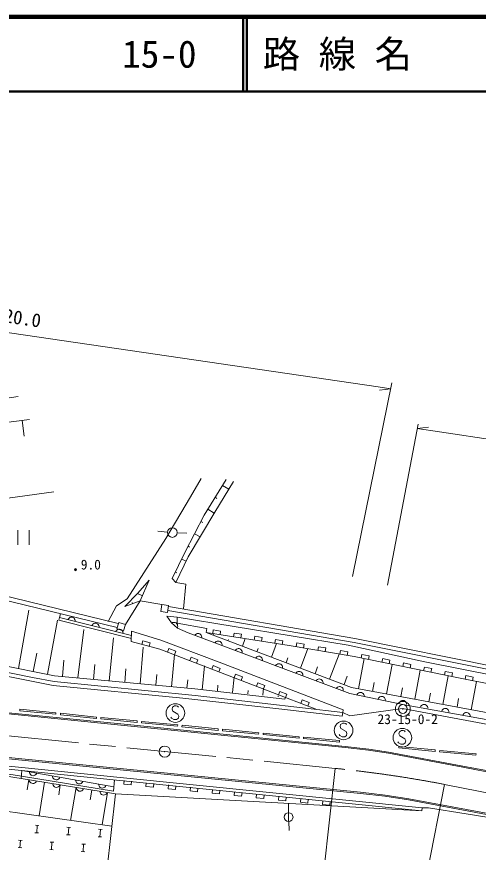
# Model space of a CAD drawing. Units: millimetres, scale not verified. Extents: x 40000 to 680000, y 20000 to 380000.
# Drawn here: x 147391 to 209260, y 268088 to 380000 of the extents above; entities that cross this region are included whole.
import ezdxf
from ezdxf.enums import TextEntityAlignment as Align

# ---------------------------------------------------------------- set-up
doc = ezdxf.new("R2010")
doc.units = ezdxf.units.MM
doc.header["$LTSCALE"] = 1000
doc.linetypes.add('CHAIN', pattern=[18.5, 12, -1.5, 3.5, -1.5])
for name, color, linetype, lineweight in [('M-BGD', 7, 'Continuous', 13), ('M-BGD-EXST', 7, 'Continuous', 13), ('M-BMK', 2, 'CHAIN', 13), ('M-BMK-SRVR', 3, 'Continuous', 13), ('M-STR-HTXT', 7, 'Continuous', 13), ('M-TTL', 2, 'Continuous', 140), ('M-TTL-LINE', 7, 'Continuous', 50)]:
    doc.layers.add(name, color=color, linetype=linetype, lineweight=lineweight)
doc.layers.add('M-TTL-TXT', color=7, linetype='Continuous')
doc.styles.add('ＭＳ ゴシック', font='')
doc.styles.get('ＭＳ ゴシック').set_extended_font_data('MS Gothic')

msp = doc.modelspace()

# ---------------------------------------------------------------- linework, layer by layer
at = {"layer": 'M-BGD'}
for p, q in [((72235, 317738), (147594, 329130)), ((128030, 323465), (149097, 326034)), ((148140, 325917), (148396, 323813)), ((170670, 315696), (172116, 318155)), ((175457, 318014), (172505, 313243)), ((173935, 313621), (176444, 317759)), ((174965, 317219), (175802, 316700)), ((152371, 316354), (140718, 314763)), ((167391, 310123), (170670, 315696)), ((173981, 315629), (174236, 315470)), ((170384, 307657), (173935, 313621)), ((172997, 314038), (173864, 313502)), ((160841, 298177), (103500, 312254)), ((160972, 298711), (103631, 312788)), ((172505, 313243), (169935, 308236)), ((172076, 312409), (172338, 312275)), ((147564, 311252), (147564, 309252)), ((149084, 309252), (149084, 311252)), ((162219, 302052), (167391, 310123)), ((167609, 310980), (166315, 311109)), ((168905, 310890), (170204, 310839)), ((171220, 310740), (171986, 310347)), ((170363, 309070), (170562, 308969)), ((169935, 308236), (168231, 304747)), ((168715, 304238), (170384, 307657)), ((169509, 307364), (170100, 307075)), ((168657, 305619), (168835, 305532)), ((163642, 302786), (165147, 304524)), ((165147, 304524), (163935, 301752)), ((168231, 304747), (168715, 304238)), ((164844, 303831), (164779, 303859)), ((170068, 303989), (168715, 304238)), ((169759, 300698), (170068, 303989)), ((161887, 301010), (163642, 302786)), ((164238, 302445), (163587, 302730)), ((159662, 298984), (160774, 301100)), ((160774, 301100), (162219, 302052)), ((163935, 301752), (161887, 301010)), ((161963, 298603), (163935, 301752)), ((162911, 301381), (162858, 301527)), ((163935, 301752), (166861, 301270)), ((166696, 300355), (166832, 301275)), ((166832, 301275), (167727, 301142)), ((167727, 301142), (167591, 300223)), ((147651, 292691), (149010, 300524)), ((153136, 299548), (153252, 300040)), ((167591, 300223), (166696, 300355)), ((167631, 300461), (192630, 296198)), ((167723, 301003), (192730, 296738)), ((151512, 291923), (152845, 299157)), ((153136, 299548), (153039, 299160)), ((153039, 299160), (162757, 296732)), ((153136, 299548), (162764, 297143)), ((154323, 299375), (154255, 299269)), ((154406, 299458), (154323, 299375)), ((154527, 299531), (154406, 299458)), ((154639, 299564), (154527, 299531)), ((154765, 299574), (154639, 299564)), ((154920, 299535), (154765, 299574)), ((155027, 299468), (154920, 299535)), ((155109, 299385), (155027, 299468)), ((155182, 299264), (155109, 299385)), ((155216, 299152), (155182, 299264)), ((155226, 299026), (155216, 299152)), ((160809, 297997), (161077, 298874)), ((161077, 298874), (161963, 298603)), ((168916, 299586), (167526, 299707)), ((167526, 299707), (168130, 298804)), ((168264, 298845), (168154, 298782)), ((168376, 298879), (168264, 298845)), ((168517, 298886), (168376, 298879)), ((168631, 298863), (168517, 298886)), ((168747, 298813), (168631, 298863)), ((168866, 298706), (168747, 298813)), ((168886, 298792), (168916, 299586)), ((191828, 295834), (168916, 299586)), ((155606, 291436), (156380, 297917)), ((157533, 298573), (157465, 298467)), ((157615, 298656), (157533, 298573)), ((157736, 298729), (157615, 298656)), ((157848, 298763), (157736, 298729)), ((157974, 298772), (157848, 298763)), ((158129, 298734), (157974, 298772)), ((158236, 298666), (158129, 298734)), ((158319, 298583), (158236, 298666)), ((158391, 298462), (158319, 298583)), ((158425, 298351), (158391, 298462)), ((158435, 298224), (158425, 298351)), ((160742, 297772), (160674, 297665)), ((160825, 297854), (160742, 297772)), ((161695, 297727), (160809, 297997)), ((160946, 297927), (160825, 297854)), ((161057, 297961), (160946, 297927)), ((161184, 297971), (161057, 297961)), ((161339, 297932), (161184, 297971)), ((161445, 297864), (161339, 297932)), ((161528, 297782), (161445, 297864)), ((161601, 297660), (161528, 297782)), ((161963, 298603), (161695, 297727)), ((162774, 297709), (162750, 296310)), ((166692, 296485), (162774, 297709)), ((168130, 298804), (168921, 298090)), ((168928, 298596), (168866, 298706)), ((172871, 298073), (168886, 298792)), ((168897, 298112), (168947, 298228)), ((168921, 298090), (170372, 297480)), ((168962, 298484), (168928, 298596)), ((168947, 298228), (168970, 298343)), ((168970, 298343), (168962, 298484)), ((172768, 297519), (172871, 298073)), ((173740, 297874), (173664, 297380)), ((174728, 297721), (173740, 297874)), ((174652, 297227), (174728, 297721)), ((117880, 297295), (152273, 290418)), ((159777, 291043), (160350, 296818)), ((161635, 297549), (161601, 297660)), ((161644, 297423), (161635, 297549)), ((170372, 297480), (192047, 289349)), ((171338, 297245), (171259, 297147)), ((171430, 297318), (171338, 297245)), ((171558, 297377), (171430, 297318)), ((171673, 297398), (171558, 297377)), ((171799, 297393), (171673, 297398)), ((171949, 297337), (171799, 297393)), ((172048, 297257), (171949, 297337)), ((172120, 297166), (172048, 297257)), ((172179, 297037), (172120, 297166)), ((172200, 296922), (172179, 297037)), ((172195, 296796), (172200, 296922)), ((183888, 295795), (172768, 297519)), ((172768, 297519), (192255, 290172)), ((173742, 297152), (173819, 297356)), ((175691, 296417), (175760, 296601)), ((176520, 297443), (176444, 296949)), ((177509, 297290), (176520, 297443)), ((177432, 296796), (177509, 297290)), ((177639, 295682), (178025, 296704)), ((179301, 297012), (179224, 296518)), ((180289, 296859), (179301, 297012)), ((180212, 296365), (180289, 296859)), ((182081, 296581), (182004, 296087)), ((183069, 296428), (182081, 296581)), ((192730, 296738), (217261, 291792)), ((149527, 291501), (126053, 296213)), ((133171, 295572), (152478, 291731)), ((162750, 296310), (166572, 295304)), ((163947, 290650), (164343, 295575)), ((164305, 296417), (164177, 295934)), ((165272, 296163), (164305, 296417)), ((165144, 295679), (165272, 296163)), ((174522, 293571), (166692, 296485)), ((174048, 296229), (173968, 296131)), ((174139, 296302), (174048, 296229)), ((174268, 296360), (174139, 296302)), ((174382, 296381), (174268, 296360)), ((174509, 296377), (174382, 296381)), ((174659, 296320), (174509, 296377)), ((174757, 296241), (174659, 296320)), ((174830, 296150), (174757, 296241)), ((174888, 296021), (174830, 296150)), ((174909, 295906), (174888, 296021)), ((174904, 295780), (174909, 295906)), ((181537, 294213), (182230, 296052)), ((182992, 295934), (183069, 296428)), ((192641, 294292), (183888, 295795)), ((184939, 296122), (184854, 295629)), ((185924, 295952), (184939, 296122)), ((185840, 295460), (185924, 295952)), ((187856, 295621), (187772, 295128)), ((188842, 295452), (187856, 295621)), ((188757, 294959), (188842, 295452)), ((202088, 293615), (191828, 295834)), ((192630, 296198), (217157, 291252)), ((149582, 292307), (150073, 294776)), ((166572, 295304), (183437, 288826)), ((167775, 295377), (167596, 294910)), ((168709, 295018), (167775, 295377)), ((168118, 290256), (168525, 294568)), ((168529, 294551), (168709, 295018)), ((176757, 295213), (176677, 295115)), ((176848, 295285), (176757, 295213)), ((176977, 295344), (176848, 295285)), ((177092, 295365), (176977, 295344)), ((177218, 295360), (177092, 295365)), ((177368, 295304), (177218, 295360)), ((177466, 295224), (177368, 295304)), ((177539, 295133), (177466, 295224)), ((177597, 295004), (177539, 295133)), ((177618, 294890), (177597, 295004)), ((177614, 294763), (177618, 294890)), ((179588, 294947), (179750, 295377)), ((179801, 294349), (179687, 294328)), ((179928, 294344), (179801, 294349)), ((180077, 294288), (179928, 294344)), ((185434, 292743), (186421, 295360)), ((189332, 291274), (190602, 294642)), ((190774, 295120), (190689, 294627)), ((191759, 294951), (190774, 295120)), ((191675, 294458), (191759, 294951)), ((193648, 294597), (193548, 294107)), ((194628, 294398), (193648, 294597)), ((194528, 293908), (194628, 294398)), ((153520, 291632), (153725, 293803)), ((157691, 291239), (157878, 293220)), ((170756, 294230), (170577, 293764)), ((171690, 293871), (170756, 294230)), ((171510, 293405), (171690, 293871)), ((191160, 287165), (174522, 293571)), ((179466, 294197), (179387, 294098)), ((179558, 294269), (179466, 294197)), ((179687, 294328), (179558, 294269)), ((180176, 294208), (180077, 294288)), ((180248, 294117), (180176, 294208)), ((180307, 293988), (180248, 294117)), ((180328, 293873), (180307, 293988)), ((180323, 293747), (180328, 293873)), ((182267, 293253), (182176, 293180)), ((182396, 293311), (182267, 293253)), ((182511, 293332), (182396, 293311)), ((182637, 293328), (182511, 293332)), ((182787, 293271), (182637, 293328)), ((182885, 293192), (182787, 293271)), ((183486, 293478), (183739, 294150)), ((206615, 291447), (192641, 294292)), ((193198, 289995), (193950, 294025)), ((196443, 294028), (196343, 293538)), ((197423, 293829), (196443, 294028)), ((196973, 289291), (197713, 293259)), ((197323, 293339), (197423, 293829)), ((199238, 293459), (199138, 292969)), ((200218, 293259), (199238, 293459)), ((200118, 292770), (200218, 293259)), ((218941, 290262), (202088, 293615)), ((161862, 290846), (162031, 292637)), ((172262, 289867), (172559, 293048)), ((173738, 293084), (173558, 292617)), ((174671, 292725), (173738, 293084)), ((174491, 292258), (174671, 292725)), ((182176, 293180), (182096, 293082)), ((182958, 293101), (182885, 293192)), ((183016, 292972), (182958, 293101)), ((183037, 292857), (183016, 292972)), ((183033, 292731), (183037, 292857)), ((184885, 292164), (184806, 292066)), ((184977, 292236), (184885, 292164)), ((185105, 292295), (184977, 292236)), ((185220, 292316), (185105, 292295)), ((185346, 292311), (185220, 292316)), ((185496, 292255), (185346, 292311)), ((185595, 292176), (185496, 292255)), ((185667, 292084), (185595, 292176)), ((187383, 292008), (187721, 292906)), ((200748, 288587), (201477, 292493)), ((202033, 292890), (201933, 292400)), ((203013, 292690), (202033, 292890)), ((202913, 292200), (203013, 292690)), ((204828, 292321), (204728, 291831)), ((205808, 292121), (204828, 292321)), ((205708, 291631), (205808, 292121)), ((152407, 290981), (149527, 291501)), ((171297, 289077), (152407, 290981)), ((152478, 291731), (171246, 289962)), ((166033, 290453), (166171, 291914)), ((170204, 290060), (170309, 291183)), ((176326, 289488), (176518, 291555)), ((176719, 291938), (176539, 291471)), ((177652, 291579), (176719, 291938)), ((177473, 291112), (177652, 291579)), ((185726, 291955), (185667, 292084)), ((185747, 291841), (185726, 291955)), ((185742, 291714), (185747, 291841)), ((187595, 291148), (187515, 291049)), ((187686, 291220), (187595, 291148)), ((187815, 291279), (187686, 291220)), ((187929, 291300), (187815, 291279)), ((188056, 291295), (187929, 291300)), ((188206, 291239), (188056, 291295)), ((188304, 291159), (188206, 291239)), ((188376, 291068), (188304, 291159)), ((188435, 290939), (188376, 291068)), ((191280, 290539), (191704, 291662)), ((204522, 287882), (205240, 291727)), ((217684, 289222), (206615, 291447)), ((207607, 291757), (207509, 291267)), ((208588, 291560), (207607, 291757)), ((208489, 291070), (208588, 291560)), ((152273, 290418), (169671, 288715)), ((171246, 289962), (183326, 288612)), ((174294, 289678), (174367, 290465)), ((179700, 290791), (179520, 290325)), ((180633, 290432), (179700, 290791)), ((180389, 289110), (180478, 290063)), ((180454, 289966), (180633, 290432)), ((188456, 290824), (188435, 290939)), ((188451, 290698), (188456, 290824)), ((190304, 290131), (190224, 290033)), ((190395, 290204), (190304, 290131)), ((190524, 290262), (190395, 290204)), ((190639, 290283), (190524, 290262)), ((190765, 290279), (190639, 290283)), ((190915, 290222), (190765, 290279)), ((191013, 290143), (190915, 290222)), ((191086, 290052), (191013, 290143)), ((191144, 289923), (191086, 290052)), ((191165, 289808), (191144, 289923)), ((192255, 290172), (213015, 286298)), ((195086, 289643), (195310, 290843)), ((198860, 288939), (199081, 290120)), ((208297, 287178), (209004, 290966)), ((180271, 288079), (171297, 289077)), ((178357, 289299), (178400, 289752)), ((182421, 288920), (182432, 289039)), ((182681, 289645), (182501, 289178)), ((183614, 289286), (182681, 289645)), ((183326, 288612), (183437, 288826)), ((183435, 288819), (183614, 289286)), ((183437, 288826), (187625, 287208)), ((191161, 289682), (191165, 289808)), ((192047, 289349), (199364, 287856)), ((193040, 289284), (192978, 289173)), ((193117, 289371), (193040, 289284)), ((193234, 289450), (193117, 289371)), ((193344, 289491), (193234, 289450)), ((193469, 289508), (193344, 289491)), ((193626, 289478), (193469, 289508)), ((193737, 289416), (193626, 289478)), ((193824, 289339), (193737, 289416)), ((193903, 289222), (193824, 289339)), ((193944, 289112), (193903, 289222)), ((193961, 288987), (193944, 289112)), ((195884, 288745), (195823, 288635)), ((195962, 288832), (195884, 288745)), ((196079, 288912), (195962, 288832)), ((196188, 288952), (196079, 288912)), ((196313, 288969), (196188, 288952)), ((196471, 288940), (196313, 288969)), ((196581, 288878), (196471, 288940)), ((196668, 288801), (196581, 288878)), ((196748, 288684), (196668, 288801)), ((202635, 288235), (202852, 289397)), ((161334, 285135), (135335, 287712)), ((161349, 285284), (135350, 287862)), ((169671, 288715), (172479, 288407)), ((172479, 288407), (182547, 287299)), ((191096, 286796), (180271, 288079)), ((185662, 288499), (185483, 288032)), ((186595, 288140), (185662, 288499)), ((186416, 287673), (186595, 288140)), ((196788, 288574), (196748, 288684)), ((196805, 288449), (196788, 288574)), ((198729, 288207), (198667, 288097)), ((198806, 288294), (198729, 288207)), ((198923, 288374), (198806, 288294)), ((199032, 288414), (198923, 288374)), ((199158, 288431), (199032, 288414)), ((199315, 288402), (199158, 288431)), ((199425, 288340), (199315, 288402)), ((199364, 287856), (211958, 285582)), ((199513, 288262), (199425, 288340)), ((199592, 288146), (199513, 288262)), ((199633, 288036), (199592, 288146)), ((199650, 287911), (199633, 288036)), ((201573, 287669), (201511, 287559)), ((201651, 287756), (201573, 287669)), ((201767, 287836), (201651, 287756)), ((201877, 287876), (201767, 287836)), ((202002, 287893), (201877, 287876)), ((202159, 287863), (202002, 287893)), ((202270, 287802), (202159, 287863)), ((202357, 287724), (202270, 287802)), ((202437, 287607), (202357, 287724)), ((206410, 287530), (206623, 288675)), ((147812, 287238), (147792, 287039)), ((152635, 286566), (147792, 287039)), ((152655, 286765), (147812, 287238)), ((152655, 286765), (152635, 286566)), ((153283, 286714), (153262, 286515)), ((158088, 286003), (153262, 286515)), ((158109, 286202), (153283, 286714)), ((182547, 287299), (191021, 286320)), ((191021, 286320), (191096, 286796)), ((191096, 286796), (191160, 287165)), ((191096, 286796), (192038, 286361)), ((199114, 287362), (192038, 286361)), ((212137, 284926), (199114, 287362)), ((202477, 287498), (202437, 287607)), ((202494, 287373), (202477, 287498)), ((204417, 287131), (204356, 287020)), ((204495, 287218), (204417, 287131)), ((204612, 287298), (204495, 287218)), ((204721, 287338), (204612, 287298)), ((204847, 287355), (204721, 287338)), ((205004, 287325), (204847, 287355)), ((205114, 287264), (205004, 287325)), ((205201, 287186), (205114, 287264)), ((205281, 287069), (205201, 287186)), ((205321, 286960), (205281, 287069)), ((205338, 286834), (205321, 286960)), ((207262, 286593), (207200, 286482)), ((207339, 286680), (207262, 286593)), ((207456, 286759), (207339, 286680)), ((207566, 286800), (207456, 286759)), ((207691, 286817), (207566, 286800)), ((207848, 286787), (207691, 286817)), ((207959, 286725), (207848, 286787)), ((208046, 286648), (207959, 286725)), ((208125, 286531), (208046, 286648)), ((208166, 286422), (208125, 286531)), ((158109, 286202), (158088, 286003)), ((158686, 286162), (158666, 285963)), ((163518, 285475), (158666, 285963)), ((163538, 285674), (158686, 286162)), ((163538, 285674), (163518, 285475)), ((164121, 285623), (164103, 285423)), ((168950, 284964), (164103, 285423)), ((168969, 285163), (164121, 285623)), ((208183, 286296), (208166, 286422)), ((191421, 282122), (161334, 285135)), ((191437, 282271), (161349, 285284)), ((168969, 285163), (168950, 284964)), ((169549, 285097), (169529, 284898)), ((174381, 284414), (169529, 284898)), ((174401, 284613), (169549, 285097)), ((174401, 284613), (174381, 284414)), ((174991, 284561), (174972, 284362)), ((179817, 283896), (174972, 284362)), ((179836, 284095), (174991, 284561)), ((179836, 284095), (179817, 283896)), ((180432, 284051), (180412, 283852)), ((185250, 283371), (180412, 283852)), ((185270, 283570), (180432, 284051)), ((185270, 283570), (185250, 283371)), ((185831, 283513), (185812, 283314)), ((190655, 282854), (185812, 283314)), ((190674, 283053), (185831, 283513)), ((193471, 275973), (124604, 282753)), ((193487, 276122), (124618, 282902)), ((190674, 283053), (190655, 282854)), ((194564, 281761), (191421, 282122)), ((194584, 281910), (191437, 282271)), ((198629, 282255), (198610, 282056)), ((203473, 281597), (198610, 282056)), ((203491, 281797), (198629, 282255)), ((148087, 279450), (131294, 281129)), ((197213, 281343), (194564, 281761)), ((197239, 281491), (194584, 281910)), ((207176, 279476), (197213, 281343)), ((207204, 279623), (197239, 281491)), ((203491, 281797), (203473, 281597)), ((204097, 281730), (204079, 281530)), ((208938, 281090), (204079, 281530)), ((208956, 281289), (204097, 281730)), ((208956, 281289), (208938, 281090)), ((148047, 279052), (131253, 280731)), ((147969, 277988), (132089, 280498)), ((148016, 278285), (134738, 280383)), ((102487, 279770), (160136, 271574)), ((147969, 277988), (148097, 279047)), ((160775, 277763), (148047, 279052)), ((160815, 278161), (148087, 279450)), ((160408, 276842), (148094, 279044)), ((149100, 278864), (149118, 278739)), ((149118, 278739), (149159, 278630)), ((150024, 278577), (150084, 278688)), ((220536, 276944), (207176, 279476)), ((220564, 277091), (207204, 279623)), ((147969, 277988), (160615, 275911)), ((148018, 278285), (160351, 276258)), ((149023, 277815), (148798, 276449)), ((149056, 277810), (149076, 277685)), ((149076, 277685), (149119, 277577)), ((149119, 277577), (149202, 277462)), ((149159, 278630), (149240, 278514)), ((149240, 278514), (149328, 278437)), ((149328, 278437), (149439, 278377)), ((149439, 278377), (149597, 278349)), ((149597, 278349), (149722, 278367)), ((149722, 278367), (149831, 278408)), ((149831, 278408), (149947, 278489)), ((149947, 278489), (150024, 278577)), ((149984, 277536), (150043, 277648)), ((152190, 278311), (152208, 278186)), ((152208, 278186), (152250, 278077)), ((152250, 278077), (152331, 277961)), ((152331, 277961), (152419, 277885)), ((152419, 277885), (152530, 277824)), ((152530, 277824), (152687, 277796)), ((152687, 277796), (152812, 277814)), ((152812, 277814), (152921, 277856)), ((152921, 277856), (153037, 277936)), ((153037, 277936), (153114, 278024)), ((153114, 278024), (153174, 278135)), ((155280, 277759), (155299, 277634)), ((155299, 277634), (155340, 277525)), ((156204, 277472), (156265, 277583)), ((160351, 276258), (160520, 277789)), ((201688, 273642), (160775, 277763)), ((201728, 274040), (160815, 278161)), ((161806, 277707), (161755, 277209)), ((162749, 277107), (162800, 277605)), ((149202, 277462), (149291, 277386)), ((149291, 277386), (149403, 277327)), ((149403, 277327), (149560, 277301)), ((149560, 277301), (149685, 277321)), ((149685, 277321), (149794, 277364)), ((149794, 277364), (149909, 277447)), ((149909, 277447), (149984, 277536)), ((151130, 277469), (150390, 272959)), ((152218, 277291), (152238, 277166)), ((152238, 277166), (152281, 277057)), ((152281, 277057), (152363, 276942)), ((152363, 276942), (152452, 276867)), ((152452, 276867), (152564, 276808)), ((152564, 276808), (152722, 276782)), ((152722, 276782), (152847, 276802)), ((152847, 276802), (152955, 276845)), ((152955, 276845), (153070, 276928)), ((153238, 277123), (153018, 275784)), ((153070, 276928), (153145, 277017)), ((153145, 277017), (153204, 277128)), ((155346, 276777), (154620, 272358)), ((155340, 277525), (155421, 277409)), ((155379, 276771), (155399, 276646)), ((155399, 276646), (155442, 276538)), ((155421, 277409), (155509, 277332)), ((155442, 276538), (155525, 276423)), ((155509, 277332), (155620, 277271)), ((155525, 276423), (155613, 276348)), ((155620, 277271), (155778, 277243)), ((155778, 277243), (155903, 277262)), ((155903, 277262), (156012, 277303)), ((156012, 277303), (156128, 277384)), ((156128, 277384), (156204, 277472)), ((156231, 276408), (156307, 276497)), ((156307, 276497), (156366, 276609)), ((157453, 276430), (157238, 275119)), ((158371, 277206), (158389, 277081)), ((158389, 277081), (158431, 276972)), ((158431, 276972), (158511, 276856)), ((158511, 276856), (158599, 276779)), ((158599, 276779), (158710, 276719)), ((158710, 276719), (158868, 276691)), ((158868, 276691), (158993, 276709)), ((158993, 276709), (159102, 276750)), ((159102, 276750), (159218, 276831)), ((159218, 276831), (159295, 276919)), ((159295, 276919), (159355, 277030)), ((161755, 277209), (162749, 277107)), ((164764, 277404), (164713, 276906)), ((164713, 276906), (165708, 276805)), ((165708, 276805), (165758, 277302)), ((167722, 277101), (167671, 276604)), ((167671, 276604), (168666, 276502)), ((168666, 276502), (168717, 276999)), ((170680, 276798), (170629, 276301)), ((171624, 276199), (171675, 276696)), ((173638, 276495), (173587, 275998)), ((155613, 276348), (155725, 276289)), ((155725, 276289), (155883, 276263)), ((155883, 276263), (156008, 276283)), ((156008, 276283), (156117, 276326)), ((156117, 276326), (156231, 276408)), ((158540, 276252), (158561, 276127)), ((158561, 276127), (158603, 276019)), ((158603, 276019), (158686, 275904)), ((158686, 275904), (158775, 275828)), ((160615, 275911), (158724, 258784)), ((158775, 275828), (158887, 275769)), ((159561, 276084), (158850, 271756)), ((158887, 275769), (159045, 275743)), ((159045, 275743), (159170, 275763)), ((159170, 275763), (159278, 275806)), ((159278, 275806), (159393, 275889)), ((159393, 275889), (159468, 275978)), ((159468, 275978), (159527, 276090)), ((201688, 273642), (160615, 275911)), ((170629, 276301), (171624, 276199)), ((173587, 275998), (174582, 275896)), ((174582, 275896), (174633, 276393)), ((176596, 276192), (176545, 275695)), ((176545, 275695), (177540, 275593)), ((177540, 275593), (177591, 276090)), ((179554, 275889), (179503, 275392)), ((179503, 275392), (180498, 275290)), ((180498, 275290), (180549, 275787)), ((182513, 275586), (182462, 275089)), ((183456, 274987), (183507, 275485)), ((196740, 275595), (193471, 275973)), ((196760, 275743), (193487, 276122)), ((199924, 275102), (196740, 275595)), ((199949, 275250), (196760, 275743)), ((182462, 275089), (183456, 274987)), ((183826, 273394), (183826, 274594)), ((185471, 275284), (185420, 274786)), ((185420, 274786), (186415, 274684)), ((186415, 274684), (186465, 275182)), ((188429, 274981), (188378, 274483)), ((188378, 274483), (189373, 274381)), ((189373, 274381), (189424, 274879)), ((222049, 270985), (199924, 275102)), ((222077, 271133), (199949, 275250)), ((183826, 273394), (183826, 272194)), ((201728, 274040), (201688, 273642)), ((202595, 274053), (201728, 274040)), ((207644, 273224), (202595, 274053)), ((216897, 271734), (207644, 273224)), ((183847, 272194), (183888, 270995)), ((149893, 271700), (150373, 271671)), ((150133, 271686), (150071, 270688)), ((154128, 271437), (154607, 271407)), ((154367, 271422), (154305, 270424)), ((158362, 271174), (158841, 271144)), ((158602, 271159), (158540, 270161)), ((147645, 269715), (148124, 269685)), ((149831, 270702), (150310, 270673)), ((154066, 270439), (154545, 270409)), ((158300, 270176), (158779, 270146)), ((147582, 268717), (148062, 268687)), ((147884, 269700), (147822, 268702)), ((151879, 269452), (152358, 269422)), ((152119, 269437), (152056, 268439)), ((156113, 269188), (156593, 269158)), ((156353, 269173), (156291, 268175)), ((151817, 268453), (152296, 268424)), ((156051, 268190), (156530, 268160))]:
    msp.add_line(p, q, dxfattribs=at)
for centre, radius in [((168255, 310915), 650), ((155270, 305950), 150), ((155270, 305950), 90), ((155270, 305950), 30), ((183826, 272794), 600)]:
    msp.add_circle(centre, radius, dxfattribs=at)
at = {"layer": 'M-BGD-EXST'}
for p, q in [((168558, 287687), (168258, 287537)), ((168758, 287687), (168558, 287687)), ((168958, 287637), (168758, 287687)), ((169058, 287537), (168958, 287637)), ((168258, 287537), (168208, 287237)), ((168208, 287237), (168308, 286987)), ((168308, 286987), (169008, 286587)), ((169008, 286587), (169108, 286337)), ((168158, 286037), (168058, 286187)), ((168458, 285887), (168158, 286037)), ((168808, 285887), (168458, 285887)), ((169058, 286037), (168808, 285887)), ((169108, 286337), (169058, 286037)), ((190803, 285218), (190753, 284918)), ((190753, 284918), (190853, 284668)), ((191103, 285368), (190803, 285218)), ((190853, 284668), (191553, 284268)), ((191303, 285368), (191103, 285368)), ((191503, 285318), (191303, 285368)), ((191603, 285218), (191503, 285318)), ((191553, 284268), (191653, 284018)), ((198980, 284387), (198680, 284237)), ((199180, 284387), (198980, 284387)), ((199380, 284337), (199180, 284387)), ((199480, 284237), (199380, 284337)), ((190703, 283718), (190603, 283868)), ((191003, 283568), (190703, 283718)), ((191353, 283568), (191003, 283568)), ((191603, 283718), (191353, 283568)), ((191653, 284018), (191603, 283718)), ((198680, 284237), (198630, 283937)), ((198630, 283937), (198730, 283687)), ((198730, 283687), (199430, 283287)), ((199430, 283287), (199530, 283037)), ((198580, 282737), (198480, 282887)), ((198880, 282587), (198580, 282737)), ((199230, 282587), (198880, 282587)), ((199480, 282737), (199230, 282587)), ((199530, 283037), (199480, 282737))]:
    msp.add_line(p, q, dxfattribs=at)
for centre in [(168658, 286737), (191203, 284418), (199080, 283437)]:
    msp.add_circle(centre, 1250, dxfattribs=at)
at = {"layer": 'M-BMK'}
for p, q in [((125316, 285739), (190061, 279328)), ((204727, 277183), (305680, 257301))]:
    msp.add_line(p, q, dxfattribs=at)
msp.add_arc((172725, 109549), 170662, 79.19197, 84.16976, dxfattribs=at)
at = {"layer": 'M-BMK-SRVR'}
for centre, radius in [((199145, 287290), 1000), ((199145, 287290), 600), ((199145, 287290), 40), ((167236, 281573), 750), ((167236, 281573), 30)]:
    msp.add_circle(centre, radius, dxfattribs=at)
at = {"layer": 'M-STR-HTXT'}
for p, q in [((82784, 346930), (195829, 330431)), ((192418, 305020), (197689, 330963)), ((195829, 330431), (197550, 330149)), ((197550, 330149), (196002, 329977)), ((197104, 303875), (201204, 325420)), ((201056, 324828), (202599, 325035)), ((204040, 324408), (201056, 324828)), ((204040, 324408), (288265, 311774)), ((190061, 279328), (187092, 252122)), ((199386, 250062), (204727, 277183))]:
    msp.add_line(p, q, dxfattribs=at)
at = {"layer": 'M-TTL'}
msp.add_line((680000, 380000), (40000, 380000), dxfattribs=at)
at = {"layer": 'M-TTL-LINE'}
for p, q in [((177750, 380000), (177750, 370000)), ((178250, 380000), (178250, 370000)), ((40000, 370000), (680000, 370000))]:
    msp.add_line(p, q, dxfattribs=at)

# ---------------------------------------------------------------- texts
at = {"layer": 'M-BGD', "style": 'ＭＳ ゴシック'}
msp.add_text('9.0', height=1320, dxfattribs=at).set_placement((155982, 305568), align=Align.BOTTOM_LEFT)
at = {"layer": 'M-BMK-SRVR', "style": 'ＭＳ ゴシック'}
msp.add_text('23-15-0-2', height=1320, dxfattribs=at).set_placement((195754, 284862), align=Align.BOTTOM_LEFT)
at = {"layer": 'M-STR-HTXT', "style": 'ＭＳ ゴシック'}
msp.add_text('ガードパイプ\u3000L=120.0', height=1833, rotation=351.3, dxfattribs=at).set_placement((124485, 341775), align=Align.BOTTOM_LEFT)
at = {"layer": 'M-TTL-TXT', "style": 'ＭＳ ゴシック'}
for s, p in [('路 線 名', (180380, 375000)), ('15-0', (161521, 375000)), ('15-0', (161521, 375000))]:
    msp.add_text(s, height=3666, dxfattribs=at).set_placement(p, align=Align.MIDDLE_LEFT)

doc.saveas('drawing.dxf')
